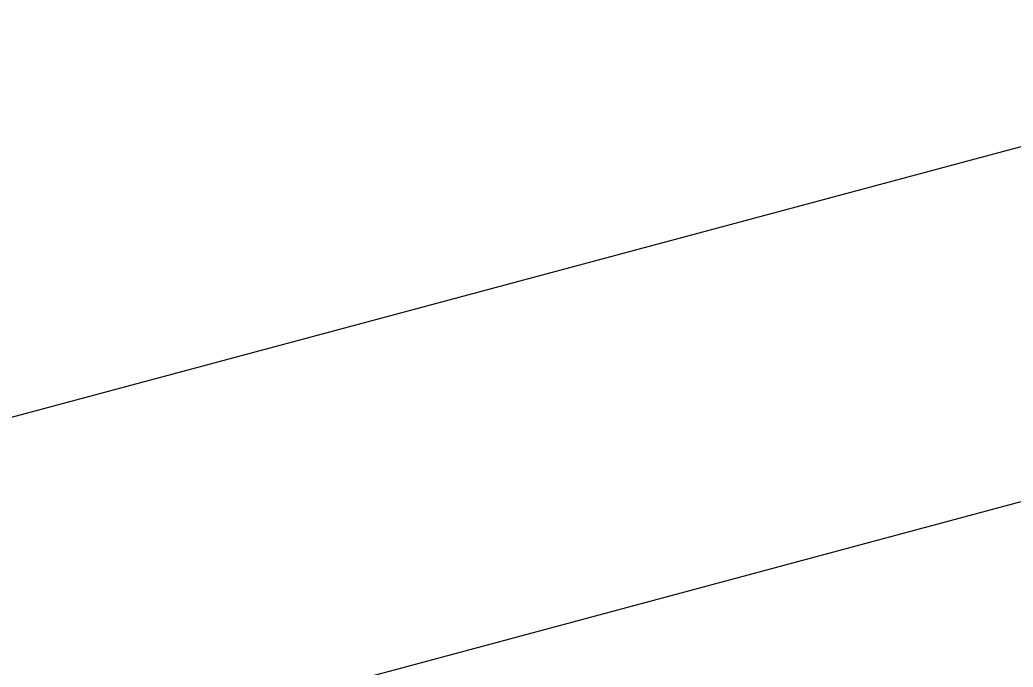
# Model space of a CAD drawing. Header units: millimetres. Extents: x 1293 to 41893, y 1011 to 26911.
# Drawn here: x 12317.432 to 12321.295, y 7026.221 to 7028.737 of the extents above; entities that cross this region are included whole.
import ezdxf

# ---------------------------------------------------------------- set-up
doc = ezdxf.new("R2010")
doc.units = ezdxf.units.MM
doc.header["$LTSCALE"] = 50
doc.linetypes.add('HIDDEN', pattern=[1.905, 1.27, -0.635])
doc.layers.add('CAPA_1', color=7, linetype='Continuous')
doc.layers.add('MAQUINAS', color=11, linetype='Continuous')
doc.styles.add('SLDTEXTSTYLE0', font='TXT', dxfattribs={"width": 0.75})
doc.dimstyles.new('SLDDIMSTYLE0', dxfattribs={"dimtxt": 100, "dimasz": 100, "dimexe": 0, "dimexo": 0.0625, "dimgap": 25, "dimtad": 2, "dimdec": 0, "dimlfac": 1.5, "dimrnd": 1e-09, "dimzin": 12, "dimdsep": 46, "dimtxsty": 'SLDTEXTSTYLE0', "dimsah": 1, "dimcen": 0.09, "dimadec": 0, "dimazin": 3, "dimtfac": 1, "dimtdec": 0, "dimtofl": 0, "dimtmove": 0, "dimatfit": 3, "dimfxl": 1, "dimfrac": 2, "dimtolj": 1, "dimtzin": 12, "dimarcsym": 0})

# ---------------------------------------------------------------- blocks, each defined once
blk = doc.blocks.new('_D_5')
at = {"layer": 'CAPA_1', "transparency": 16777216}
for p, q in [((11574.3969, 7831.1769), (17588.0605, 7831.1769)), ((17538.0605, 7831.1769), (17538.0605, 4708.4929)), ((16485.1647, 4708.4929), (17588.0605, 4708.4929))]:
    blk.add_line(p, q, dxfattribs=at)
for points in [[(17538.0605, 7831.1769), (17522.6759, 7731.1769), (17553.4451, 7731.1769)], [(17538.0605, 4708.4929), (17553.4451, 4808.4929), (17522.6759, 4808.4929)]]:
    blk.add_solid(points, dxfattribs=at)
at = {"layer": 'CAPA_1', "transparency": 16777216, "insert": (17409.1537, 6122.0571), "char_height": 100, "attachment_point": 1, "rotation": 90, "style": 'SLDTEXTSTYLE0'}
blk.add_mtext('4684', dxfattribs=at)
blk = doc.blocks.new('_D_15')
at = {"layer": 'CAPA_1', "transparency": 16777216}
for p, q in [((6530.1247, 8742.3773), (6530.1247, 9415.6463)), ((16745.1619, 6492.0015), (16745.1619, 9415.6463)), ((6530.1247, 9365.6463), (16745.1619, 9365.6463))]:
    blk.add_line(p, q, dxfattribs=at)
for points in [[(6530.1247, 9365.6463), (6630.1247, 9350.2617), (6630.1247, 9381.0309)], [(16745.1619, 9365.6463), (16645.1619, 9381.0309), (16645.1619, 9350.2617)]]:
    blk.add_solid(points, dxfattribs=at)
at = {"layer": 'CAPA_1', "transparency": 16777216, "insert": (11452.9211, 9494.5531), "char_height": 100, "attachment_point": 1, "style": 'SLDTEXTSTYLE0'}
blk.add_mtext('15323', dxfattribs=at)

msp = doc.modelspace()

# ---------------------------------------------------------------- linework, layer by layer
at = {"layer": 'MAQUINAS', "linetype": 'HIDDEN', "lineweight": 18}
for p, q in [((12377.7935935, 7041.9935772), (12252.2232361, 7008.3471014)), ((12331.7280123, 7031.0307102), (12315.6292486, 7026.7170594))]:
    msp.add_line(p, q, dxfattribs=at)
msp.add_open_spline([(12313.1673706, 7038.4807154), (12313.180191, 7038.4328689), (12313.2058319, 7038.3371758), (12313.4120872, 7037.5674205), (12313.7374709, 7036.3530722), (12314.1885097, 7034.6697723), (12314.7542457, 7032.5584168), (12315.4258673, 7030.0518908), (12316.1916502, 7027.1939501), (12317.038554, 7024.0332621), (12317.9520712, 7020.6239695), (12318.9165758, 7017.0243895), (12319.9155636, 7013.2961163), (12320.5931492, 7010.7673325), (12320.9319419, 7009.5029406)], degree=3, dxfattribs=at)

# ---------------------------------------------------------------- dimensions: what is measured, and where the dimension line sits
at = {"layer": 'CAPA_1'}
dim = msp.add_linear_dim(base=(16745.1618891, 9365.6463094), p1=(6530.1246702, 8678.8772747), p2=(16745.1618891, 6428.5014528), dimstyle='SLDDIMSTYLE0', dxfattribs=at)
dim.commit()
dim.dimension.update_dxf_attribs({"geometry": '_D_15', "text_midpoint": (11637.6432797, 9365.6463094), "dimtype": 160})
dim = msp.add_linear_dim(base=(17538.0605071, 4708.4929069), p1=(11510.8968592, 7831.1769069), p2=(16421.6646746, 4708.4929069), angle=90, dimstyle='SLDDIMSTYLE0', dxfattribs=at)
dim.commit()
dim.dimension.update_dxf_attribs({"geometry": '_D_5', "text_midpoint": (17538.0605071, 6269.8349069), "dimtype": 160})

doc.saveas('drawing.dxf')
